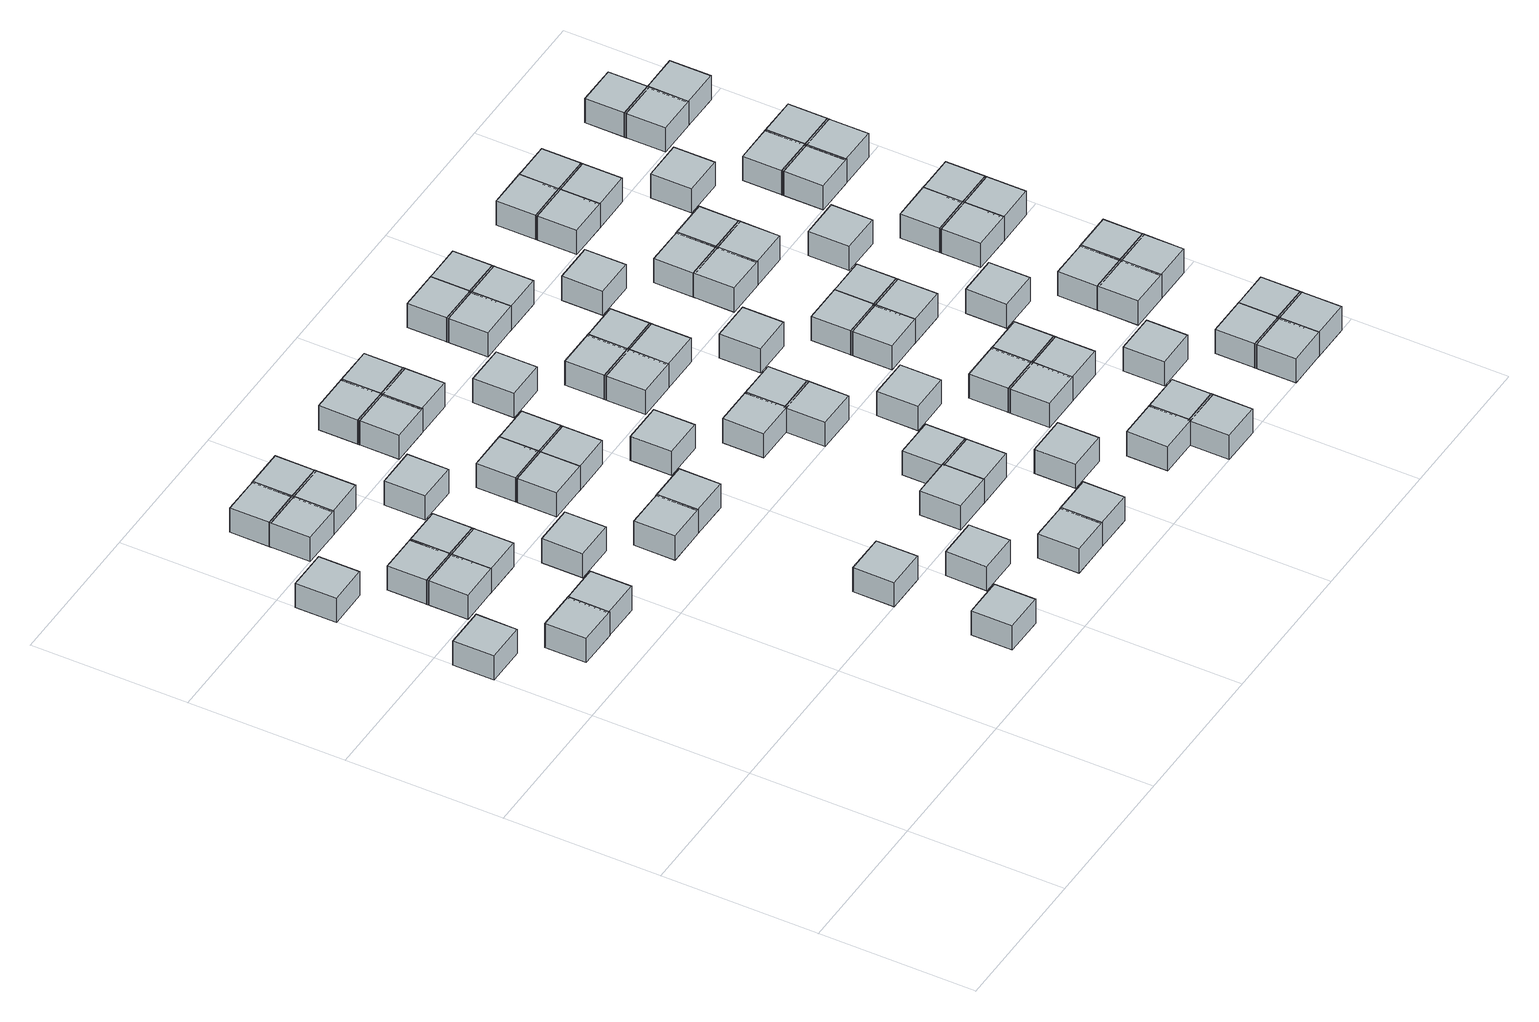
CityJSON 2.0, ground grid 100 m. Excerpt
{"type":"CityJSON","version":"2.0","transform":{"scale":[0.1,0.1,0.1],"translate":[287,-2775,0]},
"CityObjects":{
"object1":{"type":"GenericCityObject","geometry":[{"type":"Solid","lod":"1","boundaries":[[[[0,1,2,3]],[[4,5,1,0]],[[5,6,2,1]],[[6,7,3,2]],[[7,4,0,3]],[[7,6,5,4]]]]}]},
"object2":{"type":"GenericCityObject","geometry":[{"type":"Solid","lod":"1","boundaries":[[[[8,9,10,11]],[[12,13,9,8]],[[13,14,10,9]],[[14,15,11,10]],[[15,12,8,11]],[[15,14,13,12]]]]}]},
"object3":{"type":"GenericCityObject","geometry":[{"type":"Solid","lod":"1","boundaries":[[[[16,17,18,19]],[[20,21,17,16]],[[21,22,18,17]],[[22,23,19,18]],[[23,20,16,19]],[[23,22,21,20]]]]}]},
"object4":{"type":"GenericCityObject","geometry":[{"type":"Solid","lod":"1","boundaries":[[[[24,25,26,27]],[[28,29,25,24]],[[29,30,26,25]],[[30,31,27,26]],[[31,28,24,27]],[[31,30,29,28]]]]}]},
"object5":{"type":"GenericCityObject","geometry":[{"type":"Solid","lod":"1","boundaries":[[[[32,33,34,35]],[[36,37,33,32]],[[37,38,34,33]],[[38,39,35,34]],[[39,36,32,35]],[[39,38,37,36]]]]}]},
"object6":{"type":"GenericCityObject","geometry":[{"type":"Solid","lod":"1","boundaries":[[[[40,41,42,43]],[[44,45,41,40]],[[45,46,42,41]],[[46,47,43,42]],[[47,44,40,43]],[[47,46,45,44]]]]}]},
"object7":{"type":"GenericCityObject","geometry":[{"type":"Solid","lod":"1","boundaries":[[[[48,49,50,51]],[[52,53,49,48]],[[53,54,50,49]],[[54,55,51,50]],[[55,52,48,51]],[[55,54,53,52]]]]}]},
"object8":{"type":"GenericCityObject","geometry":[{"type":"Solid","lod":"1","boundaries":[[[[56,57,58,59]],[[60,61,57,56]],[[61,62,58,57]],[[62,63,59,58]],[[63,60,56,59]],[[63,62,61,60]]]]}]},
"object9":{"type":"GenericCityObject","geometry":[{"type":"Solid","lod":"1","boundaries":[[[[64,65,66,67]],[[68,69,65,64]],[[69,70,66,65]],[[70,71,67,66]],[[71,68,64,67]],[[71,70,69,68]]]]}]},
"object10":{"type":"GenericCityObject","geometry":[{"type":"Solid","lod":"1","boundaries":[[[[72,73,74,75]],[[76,77,73,72]],[[77,78,74,73]],[[78,79,75,74]],[[79,76,72,75]],[[79,78,77,76]]]]}]},
"object11":{"type":"GenericCityObject","geometry":[{"type":"Solid","lod":"1","boundaries":[[[[80,81,82,83]],[[84,85,81,80]],[[85,86,82,81]],[[86,87,83,82]],[[87,84,80,83]],[[87,86,85,84]]]]}]},
"object12":{"type":"GenericCityObject","geometry":[{"type":"Solid","lod":"1","boundaries":[[[[88,89,90,91]],[[92,93,89,88]],[[93,94,90,89]],[[94,95,91,90]],[[95,92,88,91]],[[95,94,93,92]]]]}]},
"object13":{"type":"GenericCityObject","geometry":[{"type":"Solid","lod":"1","boundaries":[[[[96,97,98,99]],[[100,101,97,96]],[[101,102,98,97]],[[102,103,99,98]],[[103,100,96,99]],[[103,102,101,100]]]]}]},
"object14":{"type":"GenericCityObject","geometry":[{"type":"Solid","lod":"1","boundaries":[[[[104,105,106,107]],[[108,109,105,104]],[[109,110,106,105]],[[110,111,107,106]],[[111,108,104,107]],[[111,110,109,108]]]]}]},
"object15":{"type":"GenericCityObject","geometry":[{"type":"Solid","lod":"1","boundaries":[[[[112,113,114,115]],[[116,117,113,112]],[[117,118,114,113]],[[118,119,115,114]],[[119,116,112,115]],[[119,118,117,116]]]]}]},
"object16":{"type":"GenericCityObject","geometry":[{"type":"Solid","lod":"1","boundaries":[[[[120,121,122,123]],[[124,125,121,120]],[[125,126,122,121]],[[126,127,123,122]],[[127,124,120,123]],[[127,126,125,124]]]]}]},
"object17":{"type":"GenericCityObject","geometry":[{"type":"Solid","lod":"1","boundaries":[[[[128,129,130,131]],[[132,133,129,128]],[[133,134,130,129]],[[134,135,131,130]],[[135,132,128,131]],[[135,134,133,132]]]]}]},
"object18":{"type":"GenericCityObject","geometry":[{"type":"Solid","lod":"1","boundaries":[[[[136,137,138,139]],[[140,141,137,136]],[[141,142,138,137]],[[142,143,139,138]],[[143,140,136,139]],[[143,142,141,140]]]]}]},
"object19":{"type":"GenericCityObject","geometry":[{"type":"Solid","lod":"1","boundaries":[[[[144,145,146,147]],[[148,149,145,144]],[[149,150,146,145]],[[150,151,147,146]],[[151,148,144,147]],[[151,150,149,148]]]]}]},
"object20":{"type":"GenericCityObject","geometry":[{"type":"Solid","lod":"1","boundaries":[[[[152,153,154,155]],[[156,157,153,152]],[[157,158,154,153]],[[158,159,155,154]],[[159,156,152,155]],[[159,158,157,156]]]]}]},
"object21":{"type":"GenericCityObject","geometry":[{"type":"Solid","lod":"1","boundaries":[[[[160,161,162,163]],[[164,165,161,160]],[[165,166,162,161]],[[166,167,163,162]],[[167,164,160,163]],[[167,166,165,164]]]]}]},
"object22":{"type":"GenericCityObject","geometry":[{"type":"Solid","lod":"1","boundaries":[[[[168,169,170,171]],[[172,173,169,168]],[[173,174,170,169]],[[174,175,171,170]],[[175,172,168,171]],[[175,174,173,172]]]]}]},
"object23":{"type":"GenericCityObject","geometry":[{"type":"Solid","lod":"1","boundaries":[[[[176,177,178,179]],[[180,181,177,176]],[[181,182,178,177]],[[182,183,179,178]],[[183,180,176,179]],[[183,182,181,180]]]]}]},
"object24":{"type":"GenericCityObject","geometry":[{"type":"Solid","lod":"1","boundaries":[[[[184,185,186,187]],[[188,189,185,184]],[[189,190,186,185]],[[190,191,187,186]],[[191,188,184,187]],[[191,190,189,188]]]]}]},
"object25":{"type":"GenericCityObject","geometry":[{"type":"Solid","lod":"1","boundaries":[[[[192,193,194,195]],[[196,197,193,192]],[[197,198,194,193]],[[198,199,195,194]],[[199,196,192,195]],[[199,198,197,196]]]]}]},
"object26":{"type":"GenericCityObject","geometry":[{"type":"Solid","lod":"1","boundaries":[[[[200,201,202,203]],[[204,205,201,200]],[[205,206,202,201]],[[206,207,203,202]],[[207,204,200,203]],[[207,206,205,204]]]]}]},
"object27":{"type":"GenericCityObject","geometry":[{"type":"Solid","lod":"1","boundaries":[[[[208,209,210,211]],[[212,213,209,208]],[[213,214,210,209]],[[214,215,211,210]],[[215,212,208,211]],[[215,214,213,212]]]]}]},
"object28":{"type":"GenericCityObject","geometry":[{"type":"Solid","lod":"1","boundaries":[[[[216,217,218,219]],[[220,221,217,216]],[[221,222,218,217]],[[222,223,219,218]],[[223,220,216,219]],[[223,222,221,220]]]]}]},
"object29":{"type":"GenericCityObject","geometry":[{"type":"Solid","lod":"1","boundaries":[[[[224,225,226,227]],[[228,229,225,224]],[[229,230,226,225]],[[230,231,227,226]],[[231,228,224,227]],[[231,230,229,228]]]]}]},
"object30":{"type":"GenericCityObject","geometry":[{"type":"Solid","lod":"1","boundaries":[[[[232,233,234,235]],[[236,237,233,232]],[[237,238,234,233]],[[238,239,235,234]],[[239,236,232,235]],[[239,238,237,236]]]]}]},
"object31":{"type":"GenericCityObject","geometry":[{"type":"Solid","lod":"1","boundaries":[[[[240,241,242,243]],[[244,245,241,240]],[[245,246,242,241]],[[246,247,243,242]],[[247,244,240,243]],[[247,246,245,244]]]]}]},
"object32":{"type":"GenericCityObject","geometry":[{"type":"Solid","lod":"1","boundaries":[[[[248,249,250,251]],[[252,253,249,248]],[[253,254,250,249]],[[254,255,251,250]],[[255,252,248,251]],[[255,254,253,252]]]]}]},
"object33":{"type":"GenericCityObject","geometry":[{"type":"Solid","lod":"1","boundaries":[[[[256,257,258,259]],[[260,261,257,256]],[[261,262,258,257]],[[262,263,259,258]],[[263,260,256,259]],[[263,262,261,260]]]]}]},
"object34":{"type":"GenericCityObject","geometry":[{"type":"Solid","lod":"1","boundaries":[[[[264,265,266,267]],[[268,269,265,264]],[[269,270,266,265]],[[270,271,267,266]],[[271,268,264,267]],[[271,270,269,268]]]]}]},
"object35":{"type":"GenericCityObject","geometry":[{"type":"Solid","lod":"1","boundaries":[[[[272,273,274,275]],[[276,277,273,272]],[[277,278,274,273]],[[278,279,275,274]],[[279,276,272,275]],[[279,278,277,276]]]]}]},
"object36":{"type":"GenericCityObject","geometry":[{"type":"Solid","lod":"1","boundaries":[[[[280,281,282,283]],[[284,285,281,280]],[[285,286,282,281]],[[286,287,283,282]],[[287,284,280,283]],[[287,286,285,284]]]]}]},
"object37":{"type":"GenericCityObject","geometry":[{"type":"Solid","lod":"1","boundaries":[[[[288,289,290,291]],[[292,293,289,288]],[[293,294,290,289]],[[294,295,291,290]],[[295,292,288,291]],[[295,294,293,292]]]]}]},
"object38":{"type":"GenericCityObject","geometry":[{"type":"Solid","lod":"1","boundaries":[[[[296,297,298,299]],[[300,301,297,296]],[[301,302,298,297]],[[302,303,299,298]],[[303,300,296,299]],[[303,302,301,300]]]]}]},
"object39":{"type":"GenericCityObject","geometry":[{"type":"Solid","lod":"1","boundaries":[[[[304,305,306,307]],[[308,309,305,304]],[[309,310,306,305]],[[310,311,307,306]],[[311,308,304,307]],[[311,310,309,308]]]]}]},
"object40":{"type":"GenericCityObject","geometry":[{"type":"Solid","lod":"1","boundaries":[[[[312,313,314,315]],[[316,317,313,312]],[[317,318,314,313]],[[318,319,315,314]],[[319,316,312,315]],[[319,318,317,316]]]]}]},
"object41":{"type":"GenericCityObject","geometry":[{"type":"Solid","lod":"1","boundaries":[[[[320,321,322,323]],[[324,325,321,320]],[[325,326,322,321]],[[326,327,323,322]],[[327,324,320,323]],[[327,326,325,324]]]]}]},
"object42":{"type":"GenericCityObject","geometry":[{"type":"Solid","lod":"1","boundaries":[[[[328,329,330,331]],[[332,333,329,328]],[[333,334,330,329]],[[334,335,331,330]],[[335,332,328,331]],[[335,334,333,332]]]]}]},
"object43":{"type":"GenericCityObject","geometry":[{"type":"Solid","lod":"1","boundaries":[[[[336,337,338,339]],[[340,341,337,336]],[[341,342,338,337]],[[342,343,339,338]],[[343,340,336,339]],[[343,342,341,340]]]]}]},
"object44":{"type":"GenericCityObject","geometry":[{"type":"Solid","lod":"1","boundaries":[[[[344,345,346,347]],[[348,349,345,344]],[[349,350,346,345]],[[350,351,347,346]],[[351,348,344,347]],[[351,350,349,348]]]]}]},
"object45":{"type":"GenericCityObject","geometry":[{"type":"Solid","lod":"1","boundaries":[[[[352,353,354,355]],[[356,357,353,352]],[[357,358,354,353]],[[358,359,355,354]],[[359,356,352,355]],[[359,358,357,356]]]]}]},
"object46":{"type":"GenericCityObject","geometry":[{"type":"Solid","lod":"1","boundaries":[[[[360,361,362,363]],[[364,365,361,360]],[[365,366,362,361]],[[366,367,363,362]],[[367,364,360,363]],[[367,366,365,364]]]]}]},
"object47":{"type":"GenericCityObject","geometry":[{"type":"Solid","lod":"1","boundaries":[[[[368,369,370,371]],[[372,373,369,368]],[[373,374,370,369]],[[374,375,371,370]],[[375,372,368,371]],[[375,374,373,372]]]]}]},
"object48":{"type":"GenericCityObject","geometry":[{"type":"Solid","lod":"1","boundaries":[[[[376,377,378,379]],[[380,381,377,376]],[[381,382,378,377]],[[382,383,379,378]],[[383,380,376,379]],[[383,382,381,380]]]]}]},
"object49":{"type":"GenericCityObject","geometry":[{"type":"Solid","lod":"1","boundaries":[[[[384,385,386,387]],[[388,389,385,384]],[[389,390,386,385]],[[390,391,387,386]],[[391,388,384,387]],[[391,390,389,388]]]]}]},
"object50":{"type":"GenericCityObject","geometry":[{"type":"Solid","lod":"1","boundaries":[[[[392,393,394,395]],[[396,397,393,392]],[[397,398,394,393]],[[398,399,395,394]],[[399,396,392,395]],[[399,398,397,396]]]]}]},
"object51":{"type":"GenericCityObject","geometry":[{"type":"Solid","lod":"1","boundaries":[[[[400,401,402,403]],[[404,405,401,400]],[[405,406,402,401]],[[406,407,403,402]],[[407,404,400,403]],[[407,406,405,404]]]]}]},
"object52":{"type":"GenericCityObject","geometry":[{"type":"Solid","lod":"1","boundaries":[[[[408,409,410,411]],[[412,413,409,408]],[[413,414,410,409]],[[414,415,411,410]],[[415,412,408,411]],[[415,414,413,412]]]]}]},
"object53":{"type":"GenericCityObject","geometry":[{"type":"Solid","lod":"1","boundaries":[[[[416,417,418,419]],[[420,421,417,416]],[[421,422,418,417]],[[422,423,419,418]],[[423,420,416,419]],[[423,422,421,420]]]]}]},
"object54":{"type":"GenericCityObject","geometry":[{"type":"Solid","lod":"1","boundaries":[[[[424,425,426,427]],[[428,429,425,424]],[[429,430,426,425]],[[430,431,427,426]],[[431,428,424,427]],[[431,430,429,428]]]]}]},
"object55":{"type":"GenericCityObject","geometry":[{"type":"Solid","lod":"1","boundaries":[[[[432,433,434,435]],[[436,437,433,432]],[[437,438,434,433]],[[438,439,435,434]],[[439,436,432,435]],[[439,438,437,436]]]]}]},
"object56":{"type":"GenericCityObject","geometry":[{"type":"Solid","lod":"1","boundaries":[[[[440,441,442,443]],[[444,445,441,440]],[[445,446,442,441]],[[446,447,443,442]],[[447,444,440,443]],[[447,446,445,444]]]]}]},
"object57":{"type":"GenericCityObject","geometry":[{"type":"Solid","lod":"1","boundaries":[[[[448,449,450,451]],[[452,453,449,448]],[[453,454,450,449]],[[454,455,451,450]],[[455,452,448,451]],[[455,454,453,452]]]]}]},
"object58":{"type":"GenericCityObject","geometry":[{"type":"Solid","lod":"1","boundaries":[[[[456,457,458,459]],[[460,461,457,456]],[[461,462,458,457]],[[462,463,459,458]],[[463,460,456,459]],[[463,462,461,460]]]]}]},
"object59":{"type":"GenericCityObject","geometry":[{"type":"Solid","lod":"1","boundaries":[[[[464,465,466,467]],[[468,469,465,464]],[[469,470,466,465]],[[470,471,467,466]],[[471,468,464,467]],[[471,470,469,468]]]]}]},
"object60":{"type":"GenericCityObject","geometry":[{"type":"Solid","lod":"1","boundaries":[[[[472,473,474,475]],[[476,477,473,472]],[[477,478,474,473]],[[478,479,475,474]],[[479,476,472,475]],[[479,478,477,476]]]]}]},
"object61":{"type":"GenericCityObject","geometry":[{"type":"Solid","lod":"1","boundaries":[[[[480,481,482,483]],[[484,485,481,480]],[[485,486,482,481]],[[486,487,483,482]],[[487,484,480,483]],[[487,486,485,484]]]]}]},
"object62":{"type":"GenericCityObject","geometry":[{"type":"Solid","lod":"1","boundaries":[[[[488,489,490,491]],[[492,493,489,488]],[[493,494,490,489]],[[494,495,491,490]],[[495,492,488,491]],[[495,494,493,492]]]]}]},
"object63":{"type":"GenericCityObject","geometry":[{"type":"Solid","lod":"1","boundaries":[[[[496,497,498,499]],[[500,501,497,496]],[[501,502,498,497]],[[502,503,499,498]],[[503,500,496,499]],[[503,502,501,500]]]]}]},
"object64":{"type":"GenericCityObject","geometry":[{"type":"Solid","lod":"1","boundaries":[[[[504,505,506,507]],[[508,509,505,504]],[[509,510,506,505]],[[510,511,507,506]],[[511,508,504,507]],[[511,510,509,508]]]]}]},
"object65":{"type":"GenericCityObject","geometry":[{"type":"Solid","lod":"1","boundaries":[[[[512,513,514,515]],[[516,517,513,512]],[[517,518,514,513]],[[518,519,515,514]],[[519,516,512,515]],[[519,518,517,516]]]]}]},
"object66":{"type":"GenericCityObject","geometry":[{"type":"Solid","lod":"1","boundaries":[[[[520,521,522,523]],[[524,525,521,520]],[[525,526,522,521]],[[526,527,523,522]],[[527,524,520,523]],[[527,526,525,524]]]]}]},
"object67":{"type":"GenericCityObject","geometry":[{"type":"Solid","lod":"1","boundaries":[[[[528,529,530,531]],[[532,533,529,528]],[[533,534,530,529]],[[534,535,531,530]],[[535,532,528,531]],[[535,534,533,532]]]]}]},
"object68":{"type":"GenericCityObject","geometry":[{"type":"Solid","lod":"1","boundaries":[[[[536,537,538,539]],[[540,541,537,536]],[[541,542,538,537]],[[542,543,539,538]],[[543,540,536,539]],[[543,542,541,540]]]]}]},
"object69":{"type":"GenericCityObject","geometry":[{"type":"Solid","lod":"1","boundaries":[[[[544,545,546,547]],[[548,549,545,544]],[[549,550,546,545]],[[550,551,547,546]],[[551,548,544,547]],[[551,550,549,548]]]]}]},
"object70":{"type":"GenericCityObject","geometry":[{"type":"Solid","lod":"1","boundaries":[[[[552,553,554,555]],[[556,557,553,552]],[[557,558,554,553]],[[558,559,555,554]],[[559,556,552,555]],[[559,558,557,556]]]]}]},
"object71":{"type":"GenericCityObject","geometry":[{"type":"Solid","lod":"1","boundaries":[[[[560,561,562,563]],[[564,565,561,560]],[[565,566,562,561]],[[566,567,563,562]],[[567,564,560,563]],[[567,566,565,564]]]]}]},
"object72":{"type":"GenericCityObject","geometry":[{"type":"Solid","lod":"1","boundaries":[[[[568,569,570,571]],[[572,573,569,568]],[[573,574,570,569]],[[574,575,571,570]],[[575,572,568,571]],[[575,574,573,572]]]]}]},
"object73":{"type":"GenericCityObject","geometry":[{"type":"Solid","lod":"1","boundaries":[[[[576,577,578,579]],[[580,581,577,576]],[[581,582,578,577]],[[582,583,579,578]],[[583,580,576,579]],[[583,582,581,580]]]]}]},
"object74":{"type":"GenericCityObject","geometry":[{"type":"Solid","lod":"1","boundaries":[[[[584,585,586,587]],[[588,589,585,584]],[[589,590,586,585]],[[590,591,587,586]],[[591,588,584,587]],[[591,590,589,588]]]]}]},
"object75":{"type":"GenericCityObject","geometry":[{"type":"Solid","lod":"1","boundaries":[[[[592,593,594,595]],[[596,597,593,592]],[[597,598,594,593]],[[598,599,595,594]],[[599,596,592,595]],[[599,598,597,596]]]]}]},
"object76":{"type":"GenericCityObject","geometry":[{"type":"Solid","lod":"1","boundaries":[[[[600,601,602,603]],[[604,605,601,600]],[[605,606,602,601]],[[606,607,603,602]],[[607,604,600,603]],[[607,606,605,604]]]]}]},
"object77":{"type":"GenericCityObject","geometry":[{"type":"Solid","lod":"1","boundaries":[[[[608,609,610,611]],[[612,613,609,608]],[[613,614,610,609]],[[614,615,611,610]],[[615,612,608,611]],[[615,614,613,612]]]]}]},
"object78":{"type":"GenericCityObject","geometry":[{"type":"Solid","lod":"1","boundaries":[[[[616,617,618,619]],[[620,621,617,616]],[[621,622,618,617]],[[622,623,619,618]],[[623,620,616,619]],[[623,622,621,620]]]]}]},
"object79":{"type":"GenericCityObject","geometry":[{"type":"Solid","lod":"1","boundaries":[[[[624,625,626,627]],[[628,629,625,624]],[[629,630,626,625]],[[630,631,627,626]],[[631,628,624,627]],[[631,630,629,628]]]]}]},
"object80":{"type":"GenericCityObject","geometry":[{"type":"Solid","lod":"1","boundaries":[[[[632,633,634,635]],[[636,637,633,632]],[[637,638,634,633]],[[638,639,635,634]],[[639,636,632,635]],[[639,638,637,636]]]]}]},
"object81":{"type":"GenericCityObject","geometry":[{"type":"Solid","lod":"1","boundaries":[[[[640,641,642,643]],[[644,645,641,640]],[[645,646,642,641]],[[646,647,643,642]],[[647,644,640,643]],[[647,646,645,644]]]]}]},
"object82":{"type":"GenericCityObject","geometry":[{"type":"Solid","lod":"1","boundaries":[[[[648,649,650,651]],[[652,653,649,648]],[[653,654,650,649]],[[654,655,651,650]],[[655,652,648,651]],[[655,654,653,652]]]]}]},
"object83":{"type":"GenericCityObject","geometry":[{"type":"Solid","lod":"1","boundaries":[[[[656,657,658,659]],[[660,661,657,656]],[[661,662,658,657]],[[662,663,659,658]],[[663,660,656,659]],[[663,662,661,660]]]]}]},
"object84":{"type":"GenericCityObject","geometry":[{"type":"Solid","lod":"1","boundaries":[[[[664,665,666,667]],[[668,669,665,664]],[[669,670,666,665]],[[670,671,667,666]],[[671,668,664,667]],[[671,670,669,668]]]]}]},
"object85":{"type":"GenericCityObject","geometry":[{"type":"Solid","lod":"1","boundaries":[[[[672,673,674,675]],[[676,677,673,672]],[[677,678,674,673]],[[678,679,675,674]],[[679,676,672,675]],[[679,678,677,676]]]]}]},
"object86":{"type":"GenericCityObject","geometry":[{"type":"Solid","lod":"1","boundaries":[[[[680,681,682,683]],[[684,685,681,680]],[[685,686,682,681]],[[686,687,683,682]],[[687,684,680,683]],[[687,686,685,684]]]]}]},
"object87":{"type":"GenericCityObject","geometry":[{"type":"Solid","lod":"1","boundaries":[[[[688,689,690,691]],[[692,693,689,688]],[[693,694,690,689]],[[694,695,691,690]],[[695,692,688,691]],[[695,694,693,692]]]]}]},
"object88":{"type":"GenericCityObject","geometry":[{"type":"Solid","lod":"1","boundaries":[[[[696,697,698,699]],[[700,701,697,696]],[[701,702,698,697]],[[702,703,699,698]],[[703,700,696,699]],[[703,702,701,700]]]]}]},
"object89":{"type":"GenericCityObject","geometry":[{"type":"Solid","lod":"1","boundaries":[[[[704,705,706,707]],[[708,709,705,704]],[[709,710,706,705]],[[710,711,707,706]],[[711,708,704,707]],[[711,710,709,708]]]]}]},
"object90":{"type":"GenericCityObject","geometry":[{"type":"Solid","lod":"1","boundaries":[[[[712,713,714,715]],[[716,717,713,712]],[[717,718,714,713]],[[718,719,715,714]],[[719,716,712,715]],[[719,718,717,716]]]]}]},
"object91":{"type":"GenericCityObject","geometry":[{"type":"Solid","lod":"1","boundaries":[[[[720,721,722,723]],[[724,725,721,720]],[[725,726,722,721]],[[726,727,723,722]],[[727,724,720,723]],[[727,726,725,724]]]]}]}
},
"vertices":[
[0,2620,0],[262,2620,0],[262,2882,0],[0,2882,0],[0,2620,175],[262,2620,175],[262,2882,175],[0,2882,175],
[380,2250,0],[642,2250,0],[642,2512,0],[380,2512,0],[380,2250,175],[642,2250,175],[642,2512,175],[380,2512,175],
[0,3620,0],[262,3620,0],[262,3882,0],[0,3882,0],[0,3620,175],[262,3620,175],[262,3882,175],[0,3882,175],
[380,3000,0],[642,3000,0],[642,3262,0],[380,3262,0],[380,3000,175],[642,3000,175],[642,3262,175],[380,3262,175],
[630,2250,0],[892,2250,0],[892,2512,0],[630,2512,0],[630,2250,175],[892,2250,175],[892,2512,175],[630,2512,175],
[380,3250,0],[642,3250,0],[642,3512,0],[380,3512,0],[380,3250,175],[642,3250,175],[642,3512,175],[380,3512,175],
[630,3000,0],[892,3000,0],[892,3262,0],[630,3262,0],[630,3000,175],[892,3000,175],[892,3262,175],[630,3262,175],
[380,4000,0],[642,4000,0],[642,4262,0],[380,4262,0],[380,4000,175],[642,4000,175],[642,4262,175],[380,4262,175],
[630,3250,0],[892,3250,0],[892,3512,0],[630,3512,0],[630,3250,175],[892,3250,175],[892,3512,175],[630,3512,175],
[380,4250,0],[642,4250,0],[642,4512,0],[380,4512,0],[380,4250,175],[642,4250,175],[642,4512,175],[380,4512,175],
[1630,250,0],[1892,250,0],[1892,512,0],[1630,512,0],[1630,250,175],[1892,250,175],[1892,512,175],[1630,512,175],
[1000,2620,0],[1262,2620,0],[1262,2882,0],[1000,2882,0],[1000,2620,175],[1262,2620,175],[1262,2882,175],[1000,2882,175],
[630,4000,0],[892,4000,0],[892,4262,0],[630,4262,0],[630,4000,175],[892,4000,175],[892,4262,175],[630,4262,175],
[630,4250,0],[892,4250,0],[892,4512,0],[630,4512,0],[630,4250,175],[892,4250,175],[892,4512,175],[630,4512,175],
[1630,1000,0],[1892,1000,0],[1892,1262,0],[1630,1262,0],[1630,1000,175],[1892,1000,175],[1892,1262,175],[1630,1262,175],
[1380,2250,0],[1642,2250,0],[1642,2512,0],[1380,2512,0],[1380,2250,175],[1642,2250,175],[1642,2512,175],[1380,2512,175],
[1000,3620,0],[1262,3620,0],[1262,3882,0],[1000,3882,0],[1000,3620,175],[1262,3620,175],[1262,3882,175],[1000,3882,175],
[2000,620,0],[2262,620,0],[2262,882,0],[2000,882,0],[2000,620,175],[2262,620,175],[2262,882,175],[2000,882,175],
[1380,3000,0],[1642,3000,0],[1642,3262,0],[1380,3262,0],[1380,3000,175],[1642,3000,175],[1642,3262,175],[1380,3262,175],
[1630,2250,0],[1892,2250,0],[1892,2512,0],[1630,2512,0],[1630,2250,175],[1892,2250,175],[1892,2512,175],[1630,2512,175],
[1380,3250,0],[1642,3250,0],[1642,3512,0],[1380,3512,0],[1380,3250,175],[1642,3250,175],[1642,3512,175],[1380,3512,175],
[2380,250,0],[2642,250,0],[2642,512,0],[2380,512,0],[2380,250,175],[2642,250,175],[2642,512,175],[2380,512,175],
[1630,3000,0],[1892,3000,0],[1892,3262,0],[1630,3262,0],[1630,3000,175],[1892,3000,175],[1892,3262,175],[1630,3262,175],
[1380,4000,0],[1642,4000,0],[1642,4262,0],[1380,4262,0],[1380,4000,175],[1642,4000,175],[1642,4262,175],[1380,4262,175],
[1630,3250,0],[1892,3250,0],[1892,3512,0],[1630,3512,0],[1630,3250,175],[1892,3250,175],[1892,3512,175],[1630,3512,175],
[1380,4250,0],[1642,4250,0],[1642,4512,0],[1380,4512,0],[1380,4250,175],[1642,4250,175],[1642,4512,175],[1380,4512,175],
[2380,1000,0],[2642,1000,0],[2642,1262,0],[2380,1262,0],[2380,1000,175],[2642,1000,175],[2642,1262,175],[2380,1262,175],
[2630,250,0],[2892,250,0],[2892,512,0],[2630,512,0],[2630,250,175],[2892,250,175],[2892,512,175],[2630,512,175],
[2000,2620,0],[2262,2620,0],[2262,2882,0],[2000,2882,0],[2000,2620,175],[2262,2620,175],[2262,2882,175],[2000,2882,175],
[1630,4000,0],[1892,4000,0],[1892,4262,0],[1630,4262,0],[1630,4000,175],[1892,4000,175],[1892,4262,175],[1630,4262,175],
[1630,4250,0],[1892,4250,0],[1892,4512,0],[1630,4512,0],[1630,4250,175],[1892,4250,175],[1892,4512,175],[1630,4512,175],
[2630,1000,0],[2892,1000,0],[2892,1262,0],[2630,1262,0],[2630,1000,175],[2892,1000,175],[2892,1262,175],[2630,1262,175],
[2630,1250,0],[2892,1250,0],[2892,1512,0],[2630,1512,0],[2630,1250,175],[2892,1250,175],[2892,1512,175],[2630,1512,175],
[2380,2250,0],[2642,2250,0],[2642,2512,0],[2380,2512,0],[2380,2250,175],[2642,2250,175],[2642,2512,175],[2380,2512,175],
[2000,3620,0],[2262,3620,0],[2262,3882,0],[2000,3882,0],[2000,3620,175],[2262,3620,175],[2262,3882,175],[2000,3882,175],
[3000,620,0],[3262,620,0],[3262,882,0],[3000,882,0],[3000,620,175],[3262,620,175],[3262,882,175],[3000,882,175],
[2630,2000,0],[2892,2000,0],[2892,2262,0],[2630,2262,0],[2630,2000,175],[2892,2000,175],[2892,2262,175],[2630,2262,175],
[2380,3000,0],[2642,3000,0],[2642,3262,0],[2380,3262,0],[2380,3000,175],[2642,3000,175],[2642,3262,175],[2380,3262,175],
[2630,2250,0],[2892,2250,0],[2892,2512,0],[2630,2512,0],[2630,2250,175],[2892,2250,175],[2892,2512,175],[2630,2512,175],
[2380,3250,0],[2642,3250,0],[2642,3512,0],[2380,3512,0],[2380,3250,175],[2642,3250,175],[2642,3512,175],[2380,3512,175],
[3380,250,0],[3642,250,0],[3642,512,0],[3380,512,0],[3380,250,175],[3642,250,175],[3642,512,175],[3380,512,175],
[3000,1620,0],[3262,1620,0],[3262,1882,0],[3000,1882,0],[3000,1620,175],[3262,1620,175],[3262,1882,175],[3000,1882,175],
[2630,3000,0],[2892,3000,0],[2892,3262,0],[2630,3262,0],[2630,3000,175],[2892,3000,175],[2892,3262,175],[2630,3262,175],
[2380,4000,0],[2642,4000,0],[2642,4262,0],[2380,4262,0],[2380,4000,175],[2642,4000,175],[2642,4262,175],[2380,4262,175],
[2630,3250,0],[2892,3250,0],[2892,3512,0],[2630,3512,0],[2630,3250,175],[2892,3250,175],[2892,3512,175],[2630,3512,175],
[3630,0,0],[3892,0,0],[3892,262,0],[3630,262,0],[3630,0,175],[3892,0,175],[3892,262,175],[3630,262,175],
[2380,4250,0],[2642,4250,0],[2642,4512,0],[2380,4512,0],[2380,4250,175],[2642,4250,175],[2642,4512,175],[2380,4512,175],
[3380,1000,0],[3642,1000,0],[3642,1262,0],[3380,1262,0],[3380,1000,175],[3642,1000,175],[3642,1262,175],[3380,1262,175],
[3630,250,0],[3892,250,0],[3892,512,0],[3630,512,0],[3630,250,175],[3892,250,175],[3892,512,175],[3630,512,175],
[3380,1250,0],[3642,1250,0],[3642,1512,0],[3380,1512,0],[3380,1250,175],[3642,1250,175],[3642,1512,175],[3380,1512,175],
[3000,2620,0],[3262,2620,0],[3262,2882,0],[3000,2882,0],[3000,2620,175],[3262,2620,175],[3262,2882,175],[3000,2882,175],
[2630,4000,0],[2892,4000,0],[2892,4262,0],[2630,4262,0],[2630,4000,175],[2892,4000,175],[2892,4262,175],[2630,4262,175],
[2630,4250,0],[2892,4250,0],[2892,4512,0],[2630,4512,0],[2630,4250,175],[2892,4250,175],[2892,4512,175],[2630,4512,175],
[3630,1000,0],[3892,1000,0],[3892,1262,0],[3630,1262,0],[3630,1000,175],[3892,1000,175],[3892,1262,175],[3630,1262,175],
[3380,2000,0],[3642,2000,0],[3642,2262,0],[3380,2262,0],[3380,2000,175],[3642,2000,175],[3642,2262,175],[3380,2262,175],
[3630,1250,0],[3892,1250,0],[3892,1512,0],[3630,1512,0],[3630,1250,175],[3892,1250,175],[3892,1512,175],[3630,1512,175],
[3380,2250,0],[3642,2250,0],[3642,2512,0],[3380,2512,0],[3380,2250,175],[3642,2250,175],[3642,2512,175],[3380,2512,175],
[3000,3620,0],[3262,3620,0],[3262,3882,0],[3000,3882,0],[3000,3620,175],[3262,3620,175],[3262,3882,175],[3000,3882,175],
[4000,620,0],[4262,620,0],[4262,882,0],[4000,882,0],[4000,620,175],[4262,620,175],[4262,882,175],[4000,882,175],
[3630,2000,0],[3892,2000,0],[3892,2262,0],[3630,2262,0],[3630,2000,175],[3892,2000,175],[3892,2262,175],[3630,2262,175],
[3380,3000,0],[3642,3000,0],[3642,3262,0],[3380,3262,0],[3380,3000,175],[3642,3000,175],[3642,3262,175],[3380,3262,175],
[3630,2250,0],[3892,2250,0],[3892,2512,0],[3630,2512,0],[3630,2250,175],[3892,2250,175],[3892,2512,175],[3630,2512,175],
[3380,3250,0],[3642,3250,0],[3642,3512,0],[3380,3512,0],[3380,3250,175],[3642,3250,175],[3642,3512,175],[3380,3512,175],
[4380,0,0],[4642,0,0],[4642,262,0],[4380,262,0],[4380,0,175],[4642,0,175],[4642,262,175],[4380,262,175],
[4380,250,0],[4642,250,0],[4642,512,0],[4380,512,0],[4380,250,175],[4642,250,175],[4642,512,175],[4380,512,175],
[4000,1620,0],[4262,1620,0],[4262,1882,0],[4000,1882,0],[4000,1620,175],[4262,1620,175],[4262,1882,175],[4000,1882,175],
[3630,3000,0],[3892,3000,0],[3892,3262,0],[3630,3262,0],[3630,3000,175],[3892,3000,175],[3892,3262,175],[3630,3262,175],
[3380,4000,0],[3642,4000,0],[3642,4262,0],[3380,4262,0],[3380,4000,175],[3642,4000,175],[3642,4262,175],[3380,4262,175],
[3630,3250,0],[3892,3250,0],[3892,3512,0],[3630,3512,0],[3630,3250,175],[3892,3250,175],[3892,3512,175],[3630,3512,175],
[4630,0,0],[4892,0,0],[4892,262,0],[4630,262,0],[4630,0,175],[4892,0,175],[4892,262,175],[4630,262,175],
[3380,4250,0],[3642,4250,0],[3642,4512,0],[3380,4512,0],[3380,4250,175],[3642,4250,175],[3642,4512,175],[3380,4512,175],
[4380,1000,0],[4642,1000,0],[4642,1262,0],[4380,1262,0],[4380,1000,175],[4642,1000,175],[4642,1262,175],[4380,1262,175],
[4630,250,0],[4892,250,0],[4892,512,0],[4630,512,0],[4630,250,175],[4892,250,175],[4892,512,175],[4630,512,175],
[4380,1250,0],[4642,1250,0],[4642,1512,0],[4380,1512,0],[4380,1250,175],[4642,1250,175],[4642,1512,175],[4380,1512,175],
[4000,2620,0],[4262,2620,0],[4262,2882,0],[4000,2882,0],[4000,2620,175],[4262,2620,175],[4262,2882,175],[4000,2882,175],
[3630,4000,0],[3892,4000,0],[3892,4262,0],[3630,4262,0],[3630,4000,175],[3892,4000,175],[3892,4262,175],[3630,4262,175],
[3630,4250,0],[3892,4250,0],[3892,4512,0],[3630,4512,0],[3630,4250,175],[3892,4250,175],[3892,4512,175],[3630,4512,175],
[4630,1000,0],[4892,1000,0],[4892,1262,0],[4630,1262,0],[4630,1000,175],[4892,1000,175],[4892,1262,175],[4630,1262,175],
[4380,2000,0],[4642,2000,0],[4642,2262,0],[4380,2262,0],[4380,2000,175],[4642,2000,175],[4642,2262,175],[4380,2262,175],
[4630,1250,0],[4892,1250,0],[4892,1512,0],[4630,1512,0],[4630,1250,175],[4892,1250,175],[4892,1512,175],[4630,1512,175],
[4380,2250,0],[4642,2250,0],[4642,2512,0],[4380,2512,0],[4380,2250,175],[4642,2250,175],[4642,2512,175],[4380,2512,175],
[4000,3620,0],[4262,3620,0],[4262,3882,0],[4000,3882,0],[4000,3620,175],[4262,3620,175],[4262,3882,175],[4000,3882,175],
[4630,2000,0],[4892,2000,0],[4892,2262,0],[4630,2262,0],[4630,2000,175],[4892,2000,175],[4892,2262,175],[4630,2262,175],
[4380,3000,0],[4642,3000,0],[4642,3262,0],[4380,3262,0],[4380,3000,175],[4642,3000,175],[4642,3262,175],[4380,3262,175],
[4630,2250,0],[4892,2250,0],[4892,2512,0],[4630,2512,0],[4630,2250,175],[4892,2250,175],[4892,2512,175],[4630,2512,175],
[4380,3250,0],[4642,3250,0],[4642,3512,0],[4380,3512,0],[4380,3250,175],[4642,3250,175],[4642,3512,175],[4380,3512,175],
[4630,3000,0],[4892,3000,0],[4892,3262,0],[4630,3262,0],[4630,3000,175],[4892,3000,175],[4892,3262,175],[4630,3262,175],
[4380,4000,0],[4642,4000,0],[4642,4262,0],[4380,4262,0],[4380,4000,175],[4642,4000,175],[4642,4262,175],[4380,4262,175],
[4630,3250,0],[4892,3250,0],[4892,3512,0],[4630,3512,0],[4630,3250,175],[4892,3250,175],[4892,3512,175],[4630,3512,175],
[4380,4250,0],[4642,4250,0],[4642,4512,0],[4380,4512,0],[4380,4250,175],[4642,4250,175],[4642,4512,175],[4380,4512,175],
[4630,4000,0],[4892,4000,0],[4892,4262,0],[4630,4262,0],[4630,4000,175],[4892,4000,175],[4892,4262,175],[4630,4262,175]
]}
